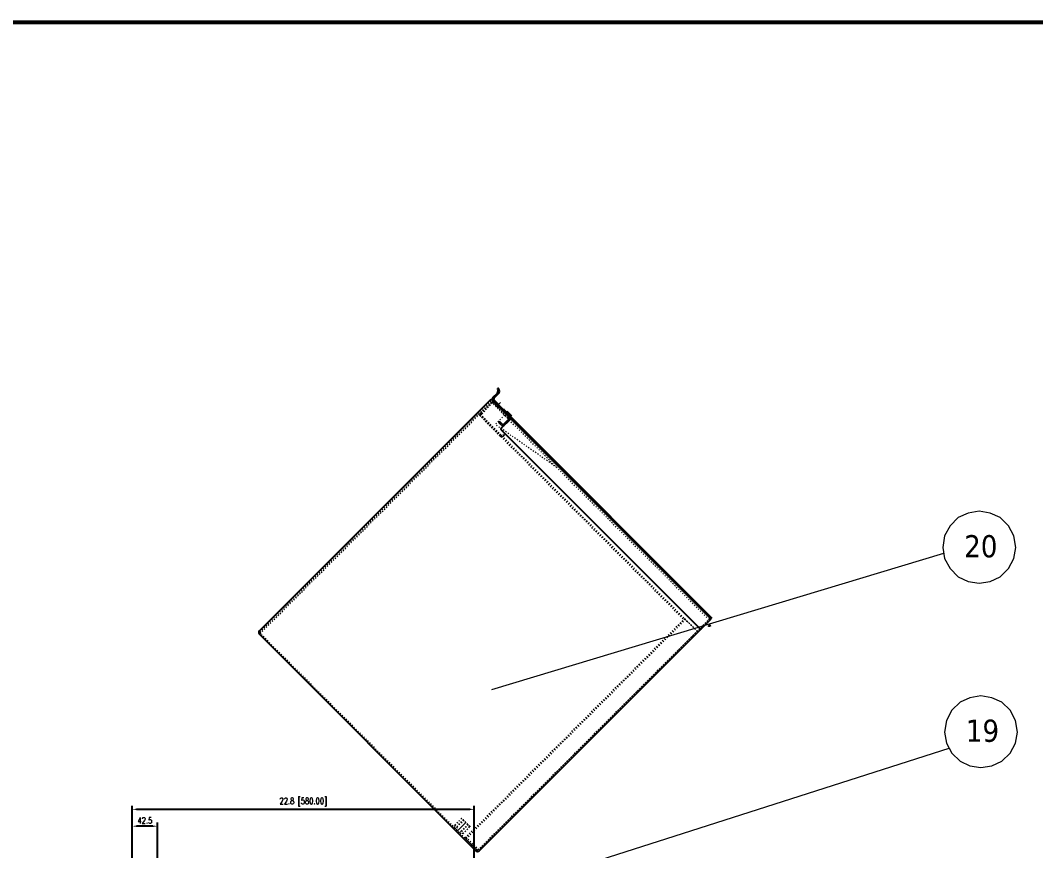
# Model space of a CAD drawing. Header units: millimetres. Extents: x 8127 to 36426, y -6229 to 13228.
# Drawn here: x 21447 to 23168, y 11406 to 12814 of the extents above; entities that cross this region are included whole.
import ezdxf

# ---------------------------------------------------------------- set-up
doc = ezdxf.new("R2010")
doc.units = ezdxf.units.MM
doc.header["$LTSCALE"] = 4
doc.linetypes.add('ACAD_ISO03W100', pattern=[1.18, 0.47, -0.71])
doc.linetypes.add('ACAD_ISO10W100', pattern=[18, 12, -3, 0, -3])
doc.layers.add('1', color=12, linetype='Continuous')
doc.layers.add('标注、文本', color=3, linetype='Continuous', lineweight=25)
doc.layers.add('铁心', color=3, linetype='Continuous', lineweight=0)
doc.styles.add('Tahoma$001', font='tahoma.ttf', dxfattribs={"height": 2.159784})
doc.styles.add('TH_GBDIM', font='romans.shx', dxfattribs={"width": 0.8, "bigfont": 'gbcbig.shx'})
doc.dimstyles.new('TH_GBDIM1', dxfattribs={"dimscale": 3, "dimtxt": 3.5, "dimasz": 2.5, "dimexe": 2, "dimexo": 0, "dimgap": 1.5, "dimtad": 1, "dimdec": 1, "dimlfac": 0.03937, "dimzin": 0, "dimdsep": 46, "dimtxsty": 'TH_GBDIM', "dimcen": 2.5, "dimclrd": 3, "dimclre": 256, "dimclrt": 2, "dimadec": 0, "dimazin": 0, "dimtfac": 0.714286, "dimtdec": 1, "dimtmove": 0, "dimatfit": 3, "dimfxl": 1, "dimtzin": 0, "dimlwd": -1, "dimlwe": -1, "dimarcsym": 0})

# ---------------------------------------------------------------- blocks, each defined once
blk = doc.blocks.new('*D302')
at = {"layer": 'Defpoints', "color": 0, "transparency": 16777216}
for p in [(21636.4, 11447.5), (21636.4, 11322.1), (21679.1, 11322.1)]:
    blk.add_point(p, dxfattribs=at)
at = {"layer": '标注、文本', "transparency": 16777216}
for p, q in [((21636.4, 11322.1), (21636.4, 11453.5)), ((21679.1, 11322.1), (21679.1, 11453.5))]:
    blk.add_line(p, q, dxfattribs=at)
at = {"layer": '标注、文本', "color": 3, "transparency": 16777216}
blk.add_line((21671.6, 11447.5), (21643.9, 11447.5), dxfattribs=at)
for points in [[(21643.9, 11448.7), (21643.9, 11446.2), (21636.4, 11447.5)], [(21671.6, 11448.7), (21671.6, 11446.2), (21679.1, 11447.5)]]:
    blk.add_solid(points, dxfattribs=at)
at = {"layer": '标注、文本', "color": 2, "transparency": 16777216, "insert": (21657.8, 11457.2), "char_height": 10.5, "attachment_point": 5, "style": 'TH_GBDIM'}
blk.add_mtext('42.5', dxfattribs=at)
blk = doc.blocks.new('*D303')
at = {"layer": 'Defpoints', "color": 0, "transparency": 16777216}
for p in [(22216.4, 11476.1), (21636.4, 11391.4), (22216.4, 11353.4)]:
    blk.add_point(p, dxfattribs=at)
at = {"layer": '标注、文本', "transparency": 16777216}
for p, q in [((21636.4, 11391.4), (21636.4, 11482.1)), ((22216.4, 11353.4), (22216.4, 11482.1))]:
    blk.add_line(p, q, dxfattribs=at)
at = {"layer": '标注、文本', "color": 3, "transparency": 16777216}
blk.add_line((21643.9, 11476.1), (22208.9, 11476.1), dxfattribs=at)
for points in [[(21643.9, 11477.3), (21643.9, 11474.8), (21636.4, 11476.1)], [(22208.9, 11477.3), (22208.9, 11474.8), (22216.4, 11476.1)]]:
    blk.add_solid(points, dxfattribs=at)
at = {"layer": '标注、文本', "color": 2, "transparency": 16777216, "insert": (21926.4, 11488.6), "char_height": 10.5, "attachment_point": 5, "style": 'TH_GBDIM'}
blk.add_mtext('22.8 [580.00]', dxfattribs=at)

msp = doc.modelspace()

# ---------------------------------------------------------------- linework, layer by layer
at = {"layer": '1', "color": 0, "lineweight": 40, "const_width": 6.91}
msp.add_lwpolyline([(18835.42, 7364.16), (26413.28, 7364.16), (26413.28, 12810.74), (18835.42, 12810.74), (18835.42, 7364.16)], dxfattribs=at)
at = {"layer": '标注、文本'}
for p, q in [((22256.1, 12189.69), (22256.1, 12189.69)), ((21852.04, 11778.56), (22245.2, 12171.71)), ((22617.84, 11799.07), (22245.2, 12171.71)), ((22248.02, 12174.54), (22255.45, 12181.97)), ((22256.86, 12180.55), (22249.44, 12173.13)), ((22249.44, 12170.3), (22264.99, 12154.74)), ((22263.58, 12153.33), (22248.02, 12168.89)), ((22277.02, 12137.07), (22262.17, 12122.22)), ((22275.6, 12138.48), (22266.41, 12129.29)), ((22275.6, 12141.31), (22270.65, 12146.26)), ((22279.84, 12142.72), (22272.07, 12150.5)), ((22277.02, 12142.72), (22272.07, 12147.67)), ((22274.19, 12142.72), (22616.43, 11800.48)), ((22275.6, 12141.31), (22617.84, 11799.07)), ((22277.02, 12142.72), (22619.26, 11800.48)), ((22259.34, 12133.53), (22257.92, 12132.12)), ((22262.17, 12127.87), (22257.92, 12132.12)), ((22263.58, 12129.29), (22259.34, 12133.53)), ((22262.17, 12119.39), (22598.75, 11782.81)), ((22224.69, 11405.92), (22617.84, 11799.07)), ((21861.24, 11784.93), (21859.82, 11786.34)), ((22219.03, 11405.92), (21852.04, 11772.91)), ((22208.78, 11446.58), (22208.78, 11447.28)), ((22228.93, 11410.16), (22227.52, 11411.57))]:
    msp.add_line(p, q, dxfattribs=at)
at = {"layer": '标注、文本', "color": 2, "linetype": 'ACAD_ISO03W100', "lineweight": 18}
for p, q in [((21853.1, 11776.79), (22246.61, 12170.3)), ((21853.1, 11776.79), (22243.42, 12167.12)), ((21853.46, 11774.32), (22244.84, 12165.7)), ((22246.25, 12165.7), (22225.04, 12144.49)), ((22245.55, 12166.41), (22227.16, 12148.02)), ((22246.96, 12164.99), (22228.58, 12146.61)), ((22246.96, 12164.99), (22245.55, 12166.41)), ((22613.95, 11798.01), (22246.25, 12165.7)), ((22273.12, 12140.24), (22247.67, 12165.7)), ((22249.08, 12167.12), (22274.54, 12141.66)), ((22252.62, 12163.58), (22251.2, 12162.17)), ((22254.39, 12165.35), (22252.97, 12163.94)), ((22258.27, 12157.92), (22256.86, 12156.51)), ((22260.04, 12159.69), (22258.63, 12158.28)), ((22225.04, 12144.49), (22571.52, 11798.01)), ((22226.45, 12145.9), (22594.15, 11778.21)), ((22260.39, 12109.13), (22227.16, 12142.37)), ((22261.81, 12110.55), (22228.58, 12143.78)), ((22267.47, 12144.49), (22251.91, 12128.93)), ((22274.54, 12141.66), (22273.12, 12140.24)), ((22355.85, 12056.1), (22251.91, 12128.93)), ((22264.64, 12110.55), (22267.47, 12113.37)), ((22266.05, 12109.13), (22268.88, 12111.96)), ((22268.88, 12111.96), (22267.47, 12113.37)), ((22572.94, 11799.42), (22201, 11427.48)), ((22574.35, 11798.01), (22202.41, 11426.07)), ((22223.28, 11407.33), (22616.43, 11800.48)), ((22571.52, 11798.01), (22572.94, 11799.42)), ((22594.15, 11778.21), (22572.94, 11799.42)), ((22572.94, 11799.42), (22594.15, 11778.21)), ((22594.15, 11778.21), (22613.95, 11798.01)), ((21853.1, 11775.38), (21853.81, 11774.67)), ((22220.45, 11407.33), (21853.46, 11774.32)), ((22594.15, 11778.21), (22223.28, 11407.33)), ((22587.1, 11768.62), (22584.98, 11769.94)), ((22194.64, 11460.72), (22182.97, 11449.05)), ((22182.97, 11444.81), (22182.97, 11449.05)), ((22182.97, 11449.05), (22197.11, 11434.91)), ((22197.82, 11458.24), (22183.68, 11444.1)), ((22198.53, 11457.54), (22184.38, 11443.39)), ((22205.6, 11450.47), (22191.46, 11436.32)), ((22206.3, 11449.76), (22192.16, 11435.62)), ((22195.34, 11460.72), (22194.64, 11460.72)), ((22208.78, 11446.58), (22194.64, 11460.72)), ((22208.78, 11447.28), (22195.34, 11460.72)), ((22182.97, 11444.81), (22192.87, 11434.91)), ((22197.11, 11434.91), (22192.87, 11434.91)), ((22197.11, 11434.91), (22208.78, 11446.58)), ((22201, 11427.48), (22221.73, 11406.75)), ((22202.41, 11428.9), (22223.63, 11407.68))]:
    msp.add_line(p, q, dxfattribs=at)
at = {"layer": '标注、文本', "color": 1, "linetype": 'ACAD_ISO10W100', "lineweight": 18}
for p, q in [((22257.05, 12162.36), (22253.35, 12158.65)), ((22260.68, 12165.98), (22253.76, 12159.06)), ((22202.06, 11454), (22187.92, 11439.86))]:
    msp.add_line(p, q, dxfattribs=at)
at = {"layer": '标注、文本'}
for centre, radius, start, end in [((22251.91, 12185.5), 5, 315, 35.40593), ((22256.8, 12188.98), 1, 135, 215.40593), ((22256.8, 12188.98), 1, 35.40593, 135), ((22251.91, 12185.5), 7, 315, 35.40593), ((22250.85, 12171.71), 4, 135, 225), ((22250.85, 12171.71), 2, 135, 225), ((22266.41, 12156.16), 4, 225, 315), ((22266.41, 12156.16), 2, 225, 315), ((22273.48, 12149.09), 4, 135, 225), ((22273.48, 12149.09), 2, 135, 225), ((22274.19, 12139.89), 2, 315, 45), ((22274.19, 12139.89), 4, 315, 45), ((22263.58, 12120.8), 2, 135, 225), ((22264.99, 12130.7), 4, 225, 315), ((22264.99, 12130.7), 2, 225, 315), ((21854.87, 11775.73), 4, 135, 225), ((22600.16, 11784.22), 2, 225, 315), ((22614.78, 11790.82), 3.5, 238, 315), ((22614.78, 11790.82), 1, 238, 315), ((22221.86, 11408.75), 4, 225, 315)]:
    msp.add_arc(centre, radius, start, end, dxfattribs=at)
at = {"layer": '标注、文本', "color": 2, "linetype": 'ACAD_ISO03W100', "lineweight": 18}
for centre, radius, start, end in [((22246.25, 12164.29), 4, 45, 135), ((22246.25, 12164.29), 2, 45, 135), ((22229.99, 12145.19), 4, 135, 225), ((22229.99, 12145.19), 2, 135, 225), ((22263.22, 12111.96), 4, 225, 315), ((22263.22, 12111.96), 2, 225, 315), ((21853.81, 11776.08), 1, 135, 225), ((21854.87, 11775.73), 2, 135, 225), ((22221.86, 11408.75), 2, 225, 315)]:
    msp.add_arc(centre, radius, start, end, dxfattribs=at)
at = {"layer": '铁心', "lineweight": 13}
for points in [[(23134.2, 11919.9), (23130.89, 11939.78), (23121.85, 11956.95), (23108, 11970.81), (23090.83, 11978.34), (23072.46, 11981.65), (23053.78, 11978.34), (23036.92, 11970.81), (23023.06, 11956.95), (23013.73, 11939.78), (23010.71, 11919.9), (23013.73, 11901.23), (23023.06, 11884.36), (23036.92, 11870.51), (23053.78, 11862.68), (23072.46, 11859.67), (23090.83, 11862.68), (23108, 11870.51), (23121.85, 11884.36), (23130.89, 11901.23)], [(23137.07, 11606.98), (23133.76, 11626.86), (23124.73, 11644.02), (23110.87, 11657.88), (23093.7, 11665.41), (23075.33, 11668.72), (23056.66, 11665.41), (23039.79, 11657.88), (23025.94, 11644.02), (23016.6, 11626.86), (23013.59, 11606.98), (23016.6, 11588.3), (23025.94, 11571.44), (23039.79, 11557.58), (23056.66, 11549.75), (23075.33, 11546.74), (23093.7, 11549.75), (23110.87, 11557.58), (23124.73, 11571.44), (23133.76, 11588.3)]]:
    msp.add_lwpolyline(points, close=True, dxfattribs=at)
for points in [[(22246.18, 11679.35), (23012.22, 11910.57), (23012.22, 11910.57)], [(22035.68, 11264.17), (23021.27, 11579.87), (23021.27, 11579.87)]]:
    msp.add_lwpolyline(points, dxfattribs=at)

# ---------------------------------------------------------------- texts
at = {"layer": '铁心', "lineweight": 13, "style": 'Tahoma$001'}
for s, p in [('20', (23046.78, 11903.48)), ('19', (23049.65, 11590.55))]:
    msp.add_text(s, height=37.589, dxfattribs=at).set_placement(p)

# ---------------------------------------------------------------- dimensions: what is measured, and where the dimension line sits
at = {"layer": '标注、文本'}
dim = msp.add_linear_dim(base=(22216.41, 11476.07), p1=(21636.41, 11391.4), p2=(22216.41, 11353.39), dimstyle='TH_GBDIM1', dxfattribs=at)
dim.commit()
dim.dimension.update_dxf_attribs({"geometry": '*D303', "text_midpoint": (21926.41, 11488.57)})
dim = msp.add_linear_dim(base=(21636.41, 11447.47), p1=(21679.13, 11322.11), p2=(21636.41, 11322.11), text='42.5', dimstyle='TH_GBDIM1', dxfattribs=at)
dim.commit()
dim.dimension.update_dxf_attribs({"geometry": '*D302', "text_midpoint": (21657.77, 11457.22)})

doc.saveas('drawing.dxf')
